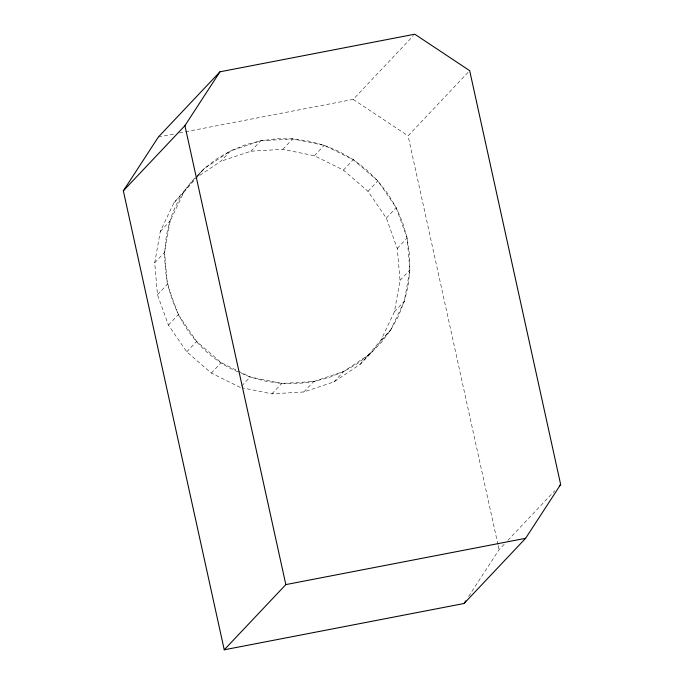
<?xml version="1.0" encoding="UTF-8"?>
<svg xmlns="http://www.w3.org/2000/svg" width="684" height="684" viewBox="0 0 684 684"><rect width="100%" height="100%" fill="white"/><g stroke="black" fill="none" stroke-linecap="round" stroke-linejoin="round"><path stroke-width="0.51" stroke-dasharray="3.42 2.56" d="M238.041 371.925C164.887 340.897 139.322 237.074 194.718 178.242M197.685 175.241L204.354 168.478L216.888 158.799L230.628 150.865L245.334 144.828L260.749 140.776L276.627 138.784L292.684 138.886L308.646 141.084L324.242 145.333L339.213 151.557L353.286 159.671L366.222 169.512L377.816 180.918L387.862 193.709L396.181 207.645L402.637 222.497L407.117 238.015L409.545 253.926L409.878 269.958L408.117 285.844L404.287 301.302L398.456 316.085L390.718 329.919L381.202 342.573L360.237 364.273L333.963 381.886L303.833 391.975L271.899 393.864L242.375 387.837M240.341 387.418L211.305 373.079L186.766 351.832L168.409 325.105L157.474 294.736L154.712 262.793L160.304 231.448L173.873 202.832L194.495 178.909L220.77 161.296L230.628 150.865L260.749 140.776L292.684 138.886L324.242 145.333L353.286 159.671L377.816 180.918L396.181 207.645L407.117 238.015L409.878 269.958L404.287 301.302L390.718 329.919L370.087 353.842L357.552 363.52L343.821 371.455L329.115 377.491L313.691 381.544L297.814 383.536L281.757 383.433L265.794 381.236L250.199 376.987L238.972 372.318M370.087 353.842L343.821 371.455L313.691 381.544L281.757 383.433L250.199 376.987L221.163 362.648L196.624 341.401L178.259 314.674L167.323 284.305L164.562 252.362L170.154 221.017L183.731 192.401L194.726 179.644M360.237 364.273L380.86 340.35L394.429 311.733L400.029 280.389L397.259 248.446L386.323 218.076L367.966 191.349L343.428 170.102L314.392 155.764L282.834 149.317L250.9 151.207L220.77 161.296M468.634 596.448L499.072 549.679L504.937 543.472M197.479 176.455L204.354 168.478L230.628 150.865M195.906 177.421L204.354 168.478M173.873 202.832L183.731 192.401M160.304 231.448L170.154 221.017M250.9 151.207L260.749 140.776M154.712 262.793L164.562 252.362M282.834 149.317L292.684 138.886M157.474 294.736L167.323 284.305M185.612 131.755L353.201 99.394L413.324 35.756M314.392 155.764L324.242 145.333M168.409 325.105L178.259 314.674M343.428 170.102L353.286 159.671M186.766 351.832L196.624 341.401M497.926 544.473L408.091 135.859L468.207 72.213M367.966 191.349L377.816 180.918M211.305 373.079L221.163 362.648M386.323 218.076L396.181 207.645M241.751 385.93L250.199 376.987M397.259 248.446L407.117 238.015M271.899 393.864L281.757 383.433M400.029 280.389L409.878 269.958M303.833 391.975L313.691 381.544M394.429 311.733L404.287 301.302M333.963 381.886L343.821 371.455M380.86 340.35L390.718 329.919M507.87 540.369L554.792 490.693M158.38 137.014L175.138 133.773M179.328 132.97L184.56 131.952M353.201 99.394L408.091 135.859M498.157 545.516L499.072 549.679"/><path stroke-width="1.03" d="M123.342 190.836L158.38 137.014L219.957 71.811L414.786 34.2L469.677 70.666L560.658 484.486L525.62 538.308L464.043 603.502L224.249 649.8L123.342 190.836L184.928 125.642L219.957 71.811M464.043 603.502L465.761 600.86M224.249 649.8L285.835 584.606L525.62 538.308M559.196 486.033L560.658 484.486M184.928 125.642L285.835 584.606"/></g></svg>
